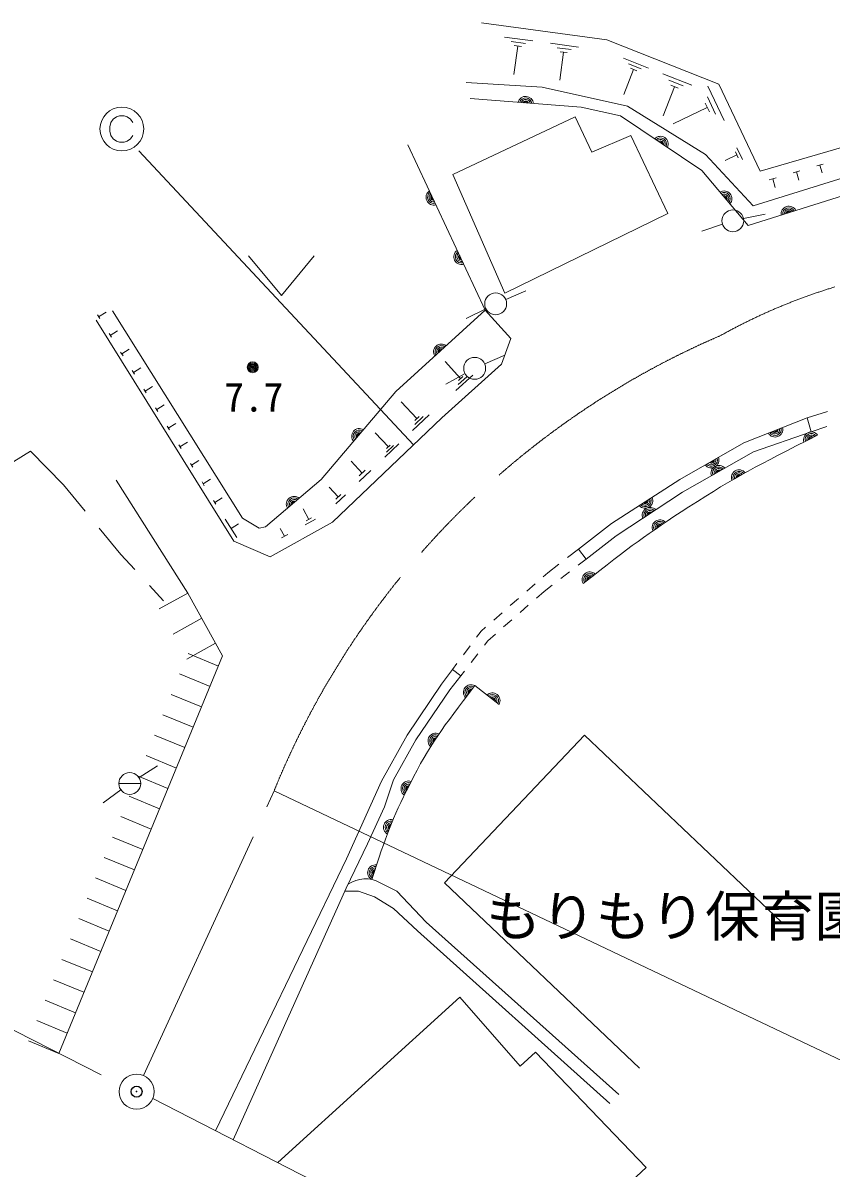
# Model space of a CAD drawing. Units: millimetres, scale not verified. Extents: x 40000 to 680000, y 20000 to 380000.
# Drawn here: x 84607 to 121528, y 262491 to 314783 of the extents above; entities that cross this region are included whole.
import ezdxf
from ezdxf.enums import TextEntityAlignment as Align

# ---------------------------------------------------------------- set-up
doc = ezdxf.new("R2010")
doc.units = ezdxf.units.MM
doc.header["$LTSCALE"] = 1000
doc.header["$PDMODE"] = 32
doc.header["$PDSIZE"] = 500
doc.linetypes.add('CHAIN', pattern=[18.5, 12, -1.5, 3.5, -1.5])
for name, color, linetype, lineweight in [('M-BGD', 7, 'Continuous', 13), ('M-BMK', 2, 'CHAIN', 13), ('M-BMK-SRVR', 3, 'Continuous', 13), ('M-STR-STRC', 7, 'Continuous', 13)]:
    doc.layers.add(name, color=color, linetype=linetype, lineweight=lineweight)
doc.layers.add('M-BGD-HTXT', color=7, linetype='Continuous')
doc.layers.add('M-OTRS', color=6, linetype='Continuous')
doc.styles.add('ＭＳ ゴシック', font='')
doc.styles.get('ＭＳ ゴシック').set_extended_font_data('MS Gothic')

msp = doc.modelspace()

# ---------------------------------------------------------------- linework, layer by layer
at = {"layer": 'M-BGD'}
for p, q in [((106609, 314136), (107907, 313960)), ((106912, 313930), (107561, 313842)), ((108713, 313851), (109986, 313679)), ((107214, 313723), (107039, 312425)), ((107052, 313745), (107377, 313701)), ((109009, 313649), (109646, 313563)), ((109306, 313447), (109134, 312173)), ((109147, 313468), (109465, 313425)), ((112049, 313169), (113190, 312718)), ((112278, 312913), (112849, 312688)), ((112364, 312714), (112650, 312602)), ((112507, 312658), (112056, 311516)), ((113843, 312461), (115168, 311938)), ((114375, 311868), (113852, 310544)), ((114109, 312165), (114771, 311903)), ((114209, 311934), (114540, 311803)), ((115892, 311891), (116635, 310325)), ((115882, 311407), (116253, 310623)), ((115872, 310922), (114305, 310179)), ((115779, 311118), (115965, 310726)), ((102199, 309214), (105726, 301662)), ((117223, 309085), (117476, 308553)), ((117216, 308756), (116685, 308504)), ((117153, 308889), (117280, 308623)), ((119797, 307938), (120100, 308026)), ((120877, 308251), (121163, 308334)), ((121020, 308292), (121124, 307935)), ((118700, 307620), (119020, 307713)), ((118860, 307666), (118976, 307266)), ((119949, 307982), (120059, 307603)), ((117531, 305846), (118511, 306042)), ((116566, 305591), (115616, 305278)), ((94918, 304143), (96418, 302343)), ((96418, 302343), (97918, 304143)), ((106665, 302151), (107585, 302544)), ((105757, 301733), (104860, 301292)), ((88118, 301279), (88012, 301449)), ((88065, 301364), (88404, 301576)), ((105726, 301662), (106903, 300376)), ((88596, 300516), (88935, 300729)), ((88649, 300432), (88543, 300601)), ((89180, 299584), (89073, 299754)), ((89127, 299669), (89466, 299881)), ((104600, 298548), (103900, 299327)), ((105702, 299211), (106616, 299617)), ((89710, 298737), (89604, 298906)), ((89657, 298821), (89996, 299034)), ((104805, 298770), (103926, 298293)), ((105165, 298704), (104386, 298004)), ((104883, 298626), (104493, 298276)), ((104698, 298636), (104503, 298461)), ((90188, 297974), (90527, 298186)), ((90241, 297889), (90135, 298059)), ((90772, 297042), (90666, 297211)), ((90719, 297126), (91058, 297339)), ((102609, 296721), (101889, 297474)), ((120438, 296744), (121362, 297044)), ((103166, 296892), (102412, 296172)), ((102888, 296806), (102511, 296446)), ((102704, 296811), (102515, 296631)), ((91303, 296194), (91197, 296364)), ((91250, 296279), (91589, 296491)), ((101304, 295420), (100692, 296061)), ((121331, 296356), (120612, 296111)), ((91833, 295347), (91727, 295516)), ((91780, 295431), (92119, 295644)), ((101777, 295566), (101137, 294953)), ((101541, 295493), (101220, 295187)), ((101384, 295496), (101224, 295343)), ((83749, 294477), (84949, 295221)), ((84949, 295221), (86463, 293684)), ((92364, 294499), (92258, 294669)), ((92311, 294584), (92650, 294796)), ((100109, 294229), (99596, 294767)), ((92140, 288749), (88866, 293897)), ((92842, 293736), (93181, 293949)), ((100506, 294351), (99969, 293838)), ((100244, 294357), (99975, 294101)), ((86463, 293684), (87453, 292485)), ((92895, 293652), (92789, 293821)), ((99016, 293139), (98592, 293582)), ((93426, 292804), (93320, 292974)), ((93373, 292889), (93712, 293101)), ((99343, 293240), (98900, 292817)), ((99126, 293245), (98905, 293034)), ((97670, 292113), (97408, 292587)), ((94381, 291278), (93850, 292126)), ((94116, 291702), (94455, 291915)), ((97973, 292125), (97498, 291863)), ((97788, 292178), (97551, 292047)), ((88090, 291714), (89080, 290514)), ((96561, 291345), (96363, 291702)), ((96704, 291424), (96418, 291265)), ((109482, 290366), (109986, 290755)), ((109986, 290755), (110337, 290301)), ((89080, 290514), (89714, 289825)), ((110337, 290301), (109969, 290017)), ((108582, 289670), (109086, 290060)), ((109573, 289712), (109177, 289407)), ((108377, 289491), (108582, 289670)), ((90392, 289089), (91026, 288400)), ((92140, 288749), (90828, 288022)), ((107624, 288833), (108001, 289162)), ((108414, 288818), (108071, 288518)), ((108781, 289102), (108414, 288818)), ((106871, 288175), (107248, 288504)), ((107695, 288188), (107319, 287859)), ((106118, 287517), (106495, 287846)), ((92776, 287601), (91464, 286874)), ((105537, 287009), (105742, 287188)), ((106943, 287529), (106567, 287200)), ((105331, 286734), (105537, 287009)), ((105848, 286570), (105690, 286366)), ((106191, 286870), (105848, 286570)), ((93412, 286453), (92100, 285726)), ((104733, 285933), (105032, 286333)), ((93539, 285413), (92152, 285985)), ((104228, 285258), (104433, 285532)), ((105385, 285970), (105079, 285575)), ((93155, 284482), (91768, 285054)), ((103729, 284589), (104228, 285258)), ((104228, 285258), (104613, 284970)), ((104773, 285179), (104616, 284975)), ((104616, 284975), (104115, 284327)), ((105252, 284521), (106360, 283665)), ((92771, 283552), (91384, 284123)), ((92387, 282621), (91000, 283192)), ((92003, 281690), (90616, 282261)), ((103863, 275517), (110264, 282260)), ((110264, 282260), (119240, 273740)), ((89911, 280319), (90756, 280854)), ((91619, 280759), (90232, 281331)), ((91235, 279828), (89848, 280400)), ((88988, 280052), (89988, 280052)), ((101537, 280218), (101119, 278991)), ((89082, 279760), (88271, 279176)), ((90851, 278897), (89464, 279469)), ((90467, 277966), (89080, 278538)), ((90083, 277035), (88696, 277607)), ((89699, 276104), (88312, 276676)), ((89315, 275173), (87928, 275745)), ((103863, 275517), (112774, 267058)), ((88931, 274242), (87544, 274814)), ((88547, 273311), (87160, 273883)), ((103026, 273717), (111825, 265858)), ((88163, 272380), (86776, 272952)), ((87779, 271449), (86392, 272021)), ((87395, 270518), (86008, 271090)), ((87011, 269587), (85624, 270159)), ((86627, 268656), (85240, 269228)), ((86243, 267725), (84856, 268297))]:
    msp.add_line(p, q, dxfattribs=at)
for points in [[(138877, 313990), (118282, 308019), (116398, 311990), (111285, 314008), (105557, 314783)], [(141445, 312993), (117746, 305533), (115616, 308047), (111902, 310545), (110117, 310929), (105041, 311329)], [(137981, 312660), (117962, 306427), (115785, 308771), (112220, 310974), (108321, 311844), (104856, 312064)], [(87953, 301216), (94248, 291124), (95903, 290409), (98754, 291986), (103749, 296757), (106471, 299207), (106903, 300376)], [(88696, 301629), (94643, 292171), (95394, 291706)], [(105726, 301662), (101638, 297947), (98239, 293934), (95682, 291767), (95394, 291706)], [(109986, 290755), (111493, 291919), (114624, 293940), (117534, 295605), (120438, 296744), (120612, 296111)], [(120612, 296111), (117984, 295195), (114745, 293348), (111706, 291356), (110337, 290301)], [(92140, 288749), (93731, 285879), (86243, 267725)], [(103729, 284589), (102162, 282265), (100995, 280159), (99394, 276615), (93412, 264196)], [(101537, 280218), (102561, 282040), (104115, 284327)], [(94216, 263784), (99380, 275280), (100351, 277302), (101119, 278991)], [(111422, 265441), (102635, 273332), (101532, 274343), (100664, 274884), (99938, 275140), (99315, 275135)], [(100920, 275524), (101689, 275140), (103026, 273717)], [(96256, 262739), (104569, 270303), (107318, 267150), (108030, 267777), (113082, 262525), (107268, 257098)]]:
    msp.add_lwpolyline(points, dxfattribs=at)
msp.add_lwpolyline([(106622, 302444), (114072, 306084), (112379, 309640), (110601, 308878), (109839, 310487), (104251, 307862)], close=True, dxfattribs=at)
for centre, radius in [((117040, 305748), 500), ((106206, 301954), 500), ((95107, 299059), 250), ((95107, 299059), 204), ((95107, 299059), 159), ((95107, 299059), 114), ((95107, 299059), 68.2), ((105245, 299008), 500), ((95107, 299059), 22.7), ((89488, 280052), 500)]:
    msp.add_circle(centre, radius, dxfattribs=at)
for centre, radius, start, end in [((107574, 311075), 354, 4.2881, 166.6933), ((107574, 311075), 283, 6.5122, 164.4693), ((107574, 311075), 212, 10.2585, 160.723), ((107574, 311075), 142, 17.9702, 153.0112), ((107574, 311075), 100, 28.2879, 142.6936), ((113729, 309251), 354, 334.88, 137.2852), ((113729, 309251), 283, 337.104, 135.0611), ((113729, 309251), 212, 340.8503, 131.3148), ((113729, 309251), 142, 348.5621, 123.6031), ((113729, 309251), 100, 358.8797, 113.2854), ((103377, 306820), 354, 123.8264, 286.2316), ((103377, 306820), 283, 126.0504, 284.0075), ((103377, 306820), 212, 129.7967, 280.2612), ((116640, 306755), 354, 319.0665, 121.4716), ((116640, 306755), 283, 321.2905, 119.2476), ((116640, 306755), 212, 325.0368, 115.5013), ((103377, 306820), 142, 137.5085, 272.5494), ((103377, 306820), 100, 147.8261, 262.2318), ((116640, 306755), 142, 332.7486, 107.7896), ((116640, 306755), 100, 343.0662, 97.4719), ((119596, 306059), 354, 26.269, 188.6742), ((119596, 306059), 283, 28.493, 186.4502), ((119596, 306059), 212, 32.2394, 182.7038), ((119596, 306059), 142, 39.9511, 174.9921), ((119596, 306059), 100, 50.2688, 164.6744), ((104646, 304102), 354, 123.8264, 286.2316), ((104646, 304102), 283, 126.0504, 284.0075), ((104646, 304102), 212, 129.7967, 280.2612), ((104646, 304102), 142, 137.5085, 272.5494), ((104646, 304102), 100, 147.8261, 262.2318), ((103718, 299765), 354, 51.059, 213.4642), ((103718, 299765), 283, 53.283, 211.2401), ((103718, 299765), 212, 57.0294, 207.4938), ((103718, 299765), 142, 64.7411, 199.7821), ((103718, 299765), 100, 75.0588, 189.4644), ((99980, 295906), 354, 58.5303, 220.9355), ((99980, 295906), 283, 60.7544, 218.7115), ((99980, 295906), 212, 64.5007, 214.9651), ((99980, 295906), 142, 72.2124, 207.2534), ((99980, 295906), 100, 82.5301, 196.9358), ((118966, 296225), 354, 210.2104, 12.6156), ((118966, 296225), 283, 212.4344, 10.3915), ((118966, 296225), 212, 216.1807, 6.6452), ((118966, 296225), 142, 223.8925, 358.9335), ((118966, 296225), 100, 234.2101, 348.6158), ((120623, 295752), 354, 35.7389, 198.1441), ((120623, 295752), 283, 37.9629, 195.92), ((120623, 295752), 212, 41.7093, 192.1737), ((120623, 295752), 142, 49.421, 184.462), ((120623, 295752), 100, 59.7387, 174.1443), ((116052, 294820), 354, 218.5725, 20.9776), ((116052, 294820), 283, 220.7965, 18.7536), ((116052, 294820), 212, 224.5428, 15.0073), ((116052, 294820), 142, 232.2545, 7.2955), ((116052, 294820), 100, 242.5722, 356.9779), ((116392, 294224), 354, 38.4941, 200.8992), ((116392, 294224), 283, 40.7181, 198.6752), ((116392, 294224), 212, 44.4644, 194.9289), ((116392, 294224), 142, 52.1762, 187.2172), ((116392, 294224), 100, 62.4938, 176.8995), ((117325, 294022), 354, 38.0043, 200.4095), ((117325, 294022), 283, 40.2284, 198.1855), ((117325, 294022), 212, 43.9747, 194.4391), ((117325, 294022), 142, 51.6864, 186.7274), ((117325, 294022), 100, 62.0041, 176.4097), ((96995, 292809), 354, 49.082, 211.4872), ((96995, 292809), 283, 51.306, 209.2631), ((96995, 292809), 212, 55.0524, 205.5168), ((96995, 292809), 142, 62.7641, 197.8051), ((96995, 292809), 100, 73.0817, 187.4874), ((113029, 292975), 354, 221.6378, 24.043), ((113029, 292975), 283, 223.8619, 21.819), ((113029, 292975), 212, 227.6082, 18.0726), ((113029, 292975), 142, 235.3199, 10.3609), ((113029, 292975), 100, 245.6376, 0.0432), ((113255, 292307), 354, 42.0345, 204.4397), ((113255, 292307), 283, 44.2585, 202.2157), ((113255, 292307), 212, 48.0049, 198.4693), ((113255, 292307), 142, 55.7166, 190.7576), ((113255, 292307), 100, 66.0343, 180.4399), ((113703, 291739), 354, 42.8672, 205.2724), ((113703, 291739), 283, 45.0912, 203.0483), ((113703, 291739), 212, 48.8376, 199.302), ((113703, 291739), 142, 56.5493, 191.5903), ((113703, 291739), 100, 66.867, 181.2726), ((110508, 289359), 354, 46.8008, 209.206), ((110508, 289359), 283, 49.0249, 206.982), ((110508, 289359), 212, 52.7712, 203.2356), ((110508, 289359), 142, 60.4829, 195.5239), ((110508, 289359), 100, 70.8006, 185.2062), ((105084, 284209), 354, 61.5796, 223.9848), ((105084, 284209), 283, 63.8037, 221.7608), ((105084, 284209), 212, 67.55, 218.0144), ((105084, 284209), 142, 75.2617, 210.3027), ((105084, 284209), 100, 85.5794, 199.9851), ((106050, 283836), 354, 331.1075, 133.5127), ((106050, 283836), 283, 333.3315, 131.2886), ((106050, 283836), 212, 337.0779, 127.5423), ((106050, 283836), 142, 344.7896, 119.8306), ((106050, 283836), 100, 355.1072, 109.5129), ((103470, 281998), 354, 66.0814, 228.4865), ((103470, 281998), 283, 68.3054, 226.2625), ((103470, 281998), 212, 72.0517, 222.5162), ((103470, 281998), 142, 79.7635, 214.8045), ((103470, 281998), 100, 90.0811, 204.4868), ((102233, 279813), 354, 71.9221, 234.3273), ((102233, 279813), 283, 74.1461, 232.1032), ((102233, 279813), 212, 77.8925, 228.3569), ((102233, 279813), 142, 85.6042, 220.6452), ((102233, 279813), 100, 95.9219, 210.3275), ((101435, 278052), 354, 78.2414, 240.6465), ((101435, 278052), 283, 80.4654, 238.4225), ((101435, 278052), 212, 84.2117, 234.6762), ((101435, 278052), 142, 91.9235, 226.9644), ((101435, 278052), 100, 102.2411, 216.6468), ((100710, 275983), 354, 80.5476, 242.9528), ((100710, 275983), 283, 82.7716, 240.7287), ((100710, 275983), 212, 86.518, 236.9824), ((100710, 275983), 142, 94.2297, 229.2707), ((100248, 274332), 1368, 60.5796, 124.9419), ((100710, 275983), 100, 104.5474, 218.953)]:
    msp.add_arc(centre, radius, start, end, dxfattribs=at)
for points in [[(110199, 289186), (112405, 290913), (113071, 291417), (115026, 292679), (117236, 294107), (118088, 294523), (120911, 295959)], [(105252, 284521), (103756, 282550), (103228, 281896), (102276, 280014), (101450, 278384), (101208, 277706), (100549, 275667)]]:
    msp.add_open_spline(points, degree=3, knots=[0, 0, 0, 0, 1, 1, 1, 2, 2, 2, 2], dxfattribs=at)
at = {"layer": 'M-BMK'}
for p, q in [((60988, 280567), (89062, 266292)), ((90109, 266718), (96082, 279716)), ((90536, 265670), (133720, 243548))]:
    msp.add_line(p, q, dxfattribs=at)
for centre, radius, start, end in [((129471, 277195), 26689, 106.9427, 119.143), ((131579, 265293), 38315, 113.2184, 157.8867)]:
    msp.add_arc(centre, radius, start, end, dxfattribs=at)
at = {"layer": 'M-BMK-SRVR'}
msp.add_line((96082, 279716), (128869, 264131), dxfattribs=at)
msp.add_circle((89799, 265981), 800, dxfattribs=at)
at = {"layer": 'M-OTRS'}
msp.add_point((89799, 265981), dxfattribs=at)
at = {"layer": 'M-STR-STRC'}
for p, q in [((88627, 310239), (88577, 310039)), ((88727, 310389), (88627, 310239)), ((88877, 310489), (88727, 310389)), ((89027, 310539), (88877, 310489)), ((89227, 310539), (89027, 310539)), ((89377, 310489), (89227, 310539)), ((89527, 310389), (89377, 310489)), ((89627, 310239), (89527, 310389)), ((88577, 310039), (88577, 309839)), ((88577, 309839), (88627, 309639)), ((88627, 309639), (88727, 309489)), ((89527, 309489), (89627, 309639)), ((88727, 309489), (88877, 309389)), ((88877, 309389), (89027, 309339)), ((89027, 309339), (89227, 309339)), ((89227, 309339), (89377, 309389)), ((89377, 309389), (89527, 309489)), ((89896, 308943), (102455, 295521))]:
    msp.add_line(p, q, dxfattribs=at)
msp.add_circle((89127, 309939), 1000, dxfattribs=at)

# ---------------------------------------------------------------- texts
at = {"layer": 'M-BGD', "style": 'ＭＳ ゴシック'}
msp.add_text('7.7', height=1320, dxfattribs=at).set_placement((93808, 296640), align=Align.BOTTOM_LEFT)
at = {"layer": 'M-BGD-HTXT', "style": 'ＭＳ ゴシック'}
msp.add_text('もりもり保育園', height=1833, dxfattribs=at).set_placement((114520, 273992), align=Align.MIDDLE_CENTER)

doc.saveas('drawing.dxf')
